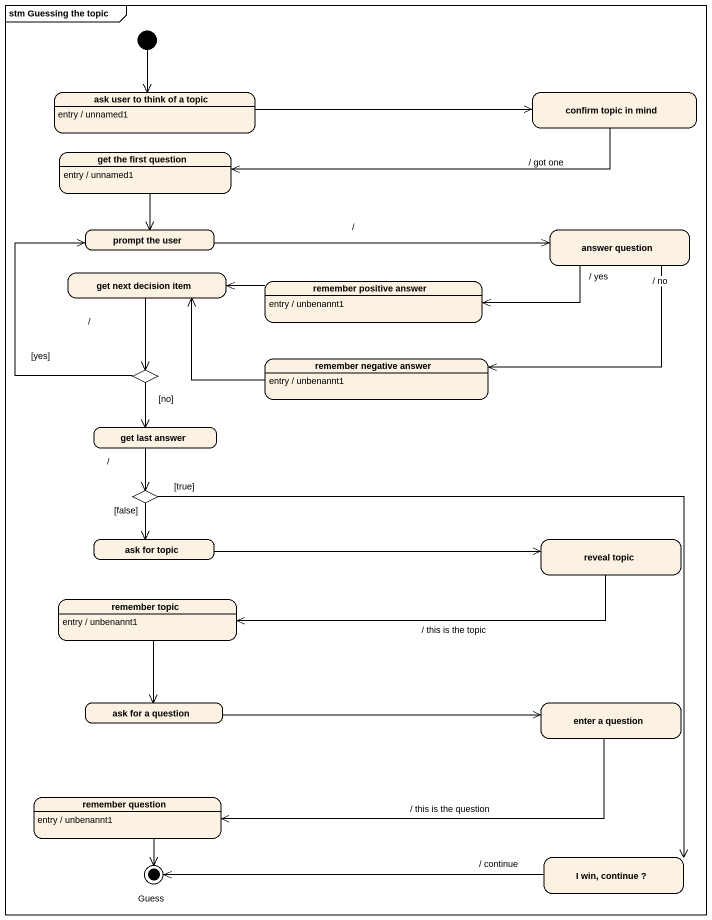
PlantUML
@startuml
mainframe stm Guessing the topic
hide empty description
state "ask user to think of a topic" as ask_user_to_think_of_a_topic
ask_user_to_think_of_a_topic : entry / unnamed1
state "confirm topic in mind" as confirm_topic_in_mind
state "get the first question" as get_the_first_question
get_the_first_question : entry / unnamed1
state "prompt the user" as prompt_the_user
state "answer question" as answer_question
state "get next decision item" as get_next_decision_item
state "remember positive answer" as remember_positive_answer
remember_positive_answer : entry / unbenannt1
state "remember negative answer" as remember_negative_answer
remember_negative_answer : entry / unbenannt1
state choice1 <<choice>>
state "get last answer" as get_last_answer
state choice2 <<choice>>
state "ask for topic" as ask_for_topic
state "reveal topic" as reveal_topic
state "remember topic" as remember_topic
remember_topic : entry / unbenannt1
state "ask for a question" as ask_for_a_question
state "enter a question" as enter_a_question
state "remember question" as remember_question
remember_question : entry / unbenannt1
state Guess <<end>>
state "I win, continue ?" as I_win_continue
[*] --> ask_user_to_think_of_a_topic
ask_user_to_think_of_a_topic -right-> confirm_topic_in_mind
confirm_topic_in_mind -left-> get_the_first_question : / got one
get_the_first_question --> prompt_the_user
prompt_the_user -right-> answer_question : /
answer_question -left-> remember_positive_answer : / yes
answer_question -left-> remember_negative_answer : / no
get_next_decision_item --> choice1 : /
remember_positive_answer -left-> get_next_decision_item
remember_negative_answer -left-> get_next_decision_item
choice1 -up-> prompt_the_user : [yes]
choice1 --> get_last_answer : [no]
get_last_answer --> choice2 : /
choice2 --> ask_for_topic : [false]
choice2 --> I_win_continue : [true]
ask_for_topic -right-> reveal_topic
reveal_topic -left-> remember_topic : / this is the topic
remember_topic --> ask_for_a_question
ask_for_a_question -right-> enter_a_question
enter_a_question -left-> remember_question : / this is the question
remember_question --> Guess
I_win_continue -left-> Guess : / continue
@enduml
